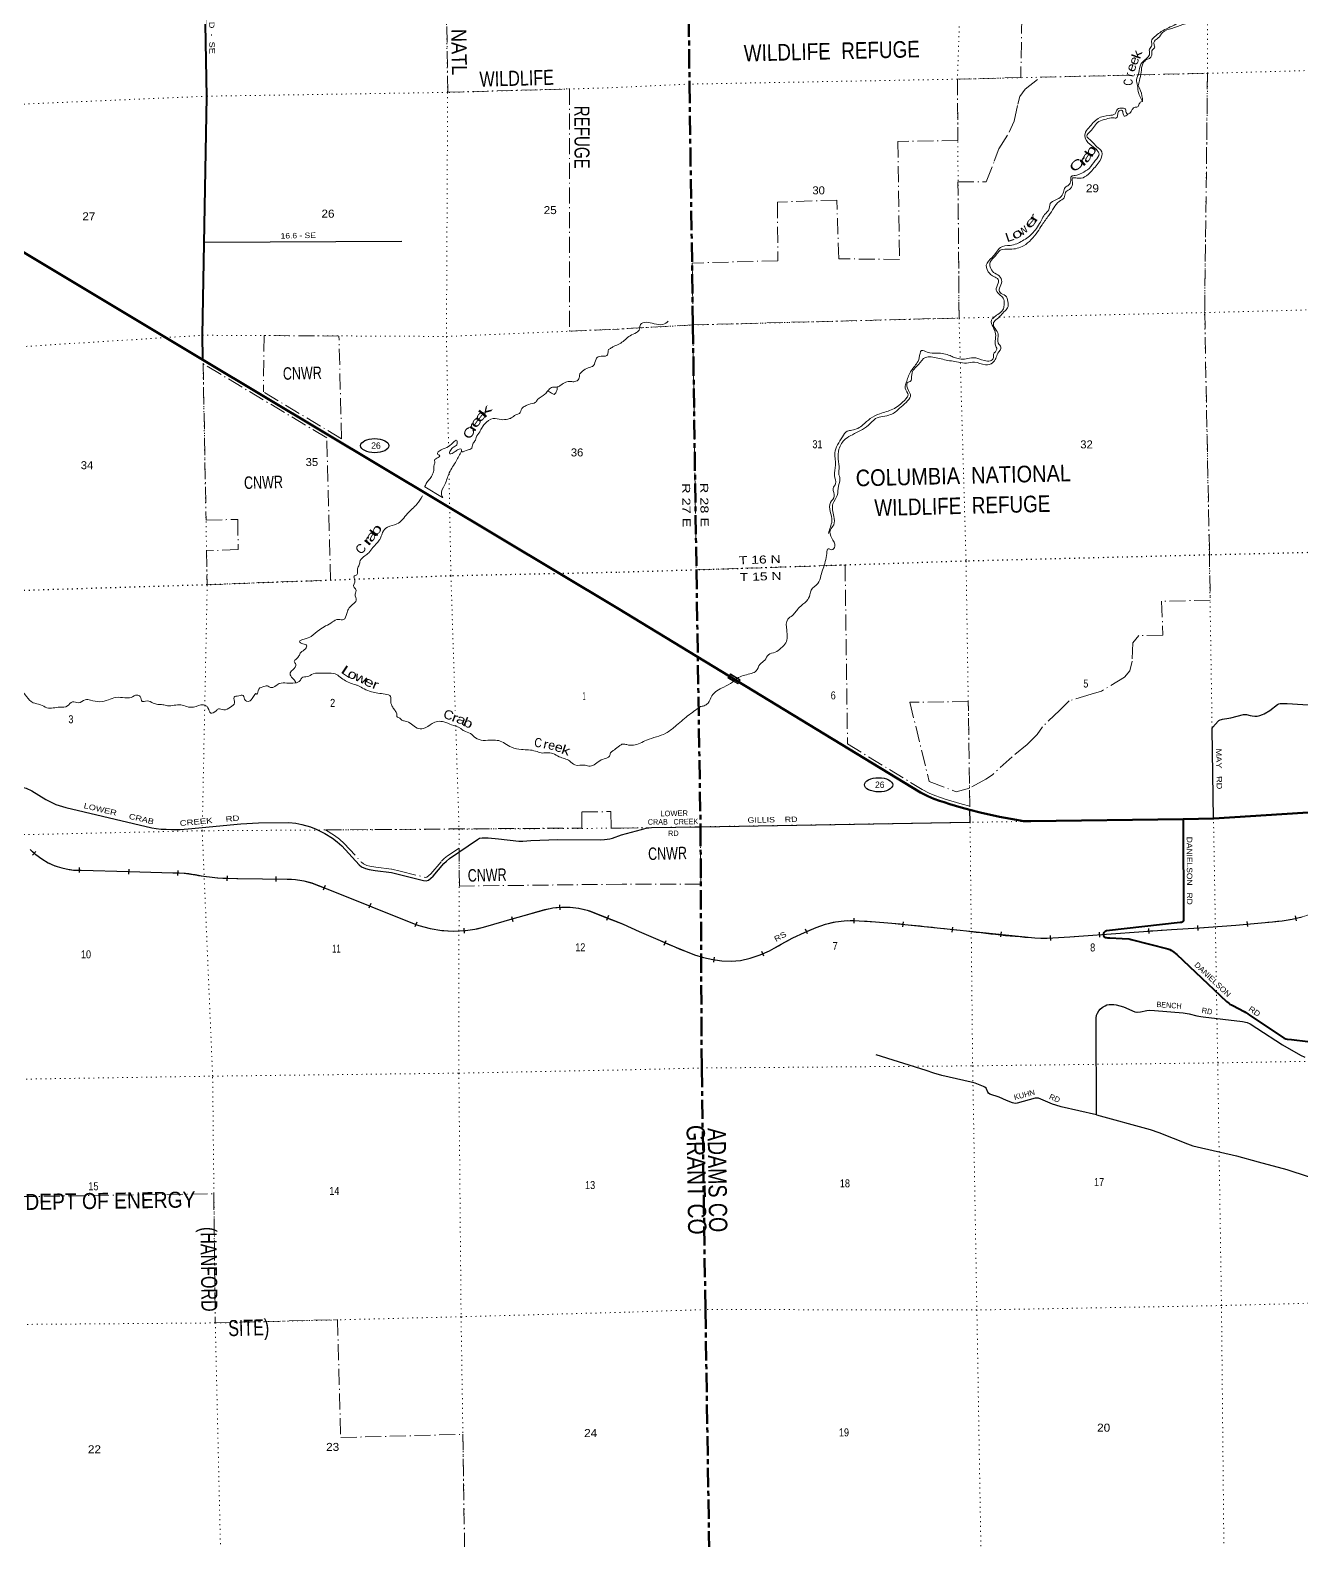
# Model space of a CAD drawing. Header units: feet. Extents: x 250644 to 505285, y -364975 to -177792.
# Drawn here: x 395594 to 423415, y -264814 to -231772 of the extents above; entities that cross this region are included whole.
import ezdxf
from ezdxf.enums import TextEntityAlignment as Align

# ---------------------------------------------------------------- set-up
doc = ezdxf.new("R2010")
doc.units = ezdxf.units.FT
doc.header["$LTSCALE"] = 70
for name, pattern in [('DOT_DASHED', [7.7, 5, -1.2, 0.3, -1.2]), ('DOTTED', [1.5, 0.3, -1.2]), ('LONG_DASH_SHORT_DASH', [9.9, 6, -1.2, 1.5, -1.2])]:
    doc.linetypes.add(name, pattern=pattern)
for name, color, linetype, lineweight in [('11', 7, 'LONG_DASH_SHORT_DASH', 60), ('17', 7, 'Continuous', 25), ('23', 7, 'Continuous', 70), ('26', 7, 'Continuous', 40), ('29', 7, 'Continuous', 25), ('34', 7, 'Continuous', 25), ('39', 7, 'Continuous', 13), ('44', 7, 'DOT_DASHED', 13), ('59', 7, 'Continuous', 13), ('6', 7, 'DOTTED', 25), ('7', 7, 'DOTTED', 13)]:
    doc.layers.add(name, color=color, linetype=linetype, lineweight=lineweight)
for name, color, linetype in [('12', 7, 'Continuous'), ('27', 7, 'Continuous'), ('30', 7, 'Continuous'), ('41', 7, 'Continuous')]:
    doc.layers.add(name, color=color, linetype=linetype)

msp = doc.modelspace()

# ---------------------------------------------------------------- linework, layer by layer
at = {"layer": '11'}
msp.add_lwpolyline([(409963.28, -228030.45), (410018.36, -232950.51), (410093.11, -238219.24), (410169.81, -243580.32), (410259.9, -249196.19), (410286.57, -254471.98), (410367.64, -259754.63), (410451.19, -265059.32), (410472.18, -266223.62)], dxfattribs=at)
at = {"layer": '17'}
for centre, major_axis in [((403131.75, -240859.27), (-309.24, 1)), ((414155.12, -248277.79), (309.24, -1))]:
    msp.add_ellipse(centre, major_axis=major_axis, ratio=0.500121, dxfattribs=at)
at = {"layer": '23'}
msp.add_line((408440.35, -244411.64), (399373.14, -238978.69), dxfattribs=at)
for points in [[(399373.14, -238978.69), (388059.32, -232199.68), (386867.13, -231593.15), (385589.26, -231101.76), (383263.13, -230398.7)], [(408440.35, -244411.64), (415074.5, -248443.73), (415231.07, -248524.63), (415361.03, -248582.99), (415484.85, -248629.07), (415588.21, -248660.81), (415715.11, -248699.72), (415962.12, -248772.24), (416153.07, -248822.49)], [(420822.05, -249026.81), (421490.81, -249017.15), (425384.11, -248763.71), (425711.58, -248739.13), (425969.46, -248724.79), (426851.84, -248674.56)], [(416153.07, -248822.49), (416378.4, -248881.79), (416802.41, -248977.11), (417170.01, -249047.11), (417250.1, -249060.16), (417327.87, -249069.38), (417400.52, -249073.47), (417486.49, -249075.01), (420822.05, -249026.81)]]:
    msp.add_lwpolyline(points, dxfattribs=at)
at = {"layer": '26'}
for points in [[(399373.14, -238978.69), (399372.73, -238956.9), (399362.99, -238444.37), (399458.42, -233226.83), (399365.53, -228028.4), (399408.44, -225600.61)], [(420822.05, -249026.81), (420824.91, -251238.53), (420823.21, -251246.91), (420819.86, -251257.62), (420816.52, -251264.97), (420807.83, -251273.67), (420794.46, -251282.37), (420783.09, -251287.05), (420755.71, -251292.24), (419143.85, -251473.54), (419130.8, -251477.34), (419116.09, -251484.03), (419102.05, -251493.4), (419092.26, -251504.77), (419079.99, -251529.52), (419074.64, -251544.91), (419073.35, -251561.42), (419079.32, -251581.03), (419086.68, -251593.07), (419096.71, -251601.77), (419104.46, -251606.95), (419123.45, -251614.48), (419135.48, -251617.15), (419164.9, -251621.17), (419213.35, -251624.69), (419486.94, -251638.89), (419631.86, -251649.83), (419660.63, -251653.62), (419684.03, -251658.97), (420482.36, -251862.51), (420506.01, -251870.03), (420528.07, -251879.4), (420567.57, -251900.85), (420588.24, -251913.51), (420683.96, -251988.73), (421768.64, -253015.85), (421816.73, -253053.35), (421843.51, -253072.27), (421874.52, -253088.87), (421903.11, -253103.34), (422152.64, -253236.04), (422188.74, -253258.79), (422234.87, -253290.23), (422269.28, -253314.39), (423031.45, -253818.2), (423062.53, -253832.08), (423095.96, -253838.77), (423190.86, -253848.91), (423549.54, -253895.43)]]:
    msp.add_lwpolyline(points, dxfattribs=at)
at = {"layer": '29'}
for p, q in [((399400.19, -236410.66), (403721.95, -236385.67)), ((396376.03, -248774.8), (398255.53, -249216.08)), ((416157.87, -249097.43), (416153.07, -248822.49))]:
    msp.add_line(p, q, dxfattribs=at)
for points in [[(421469.66, -247019.28), (421586.62, -246885.18), (421602.39, -246872.02), (421626.05, -246858.88), (421654.96, -246849.67), (421681.25, -246843.11), (421817.92, -246822.07), (421865.23, -246812.86), (422135.95, -246743.18), (422170.13, -246737.93), (422201.66, -246741.86), (422285.77, -246758.96), (422329.14, -246768.16), (422388.28, -246776.05), (422414.56, -246777.36), (422438.22, -246774.74), (422497.35, -246761.59), (422553.87, -246743.19), (422591.97, -246726.09), (422716.83, -246648.52), (422885.05, -246522.31), (422911.32, -246509.16), (422938.92, -246501.27), (422990.18, -246496.01), (423095.32, -246496.01), (423894.34, -246548.6)], [(421483.5, -249017.01), (421451.74, -247057.89), (421456.51, -247040.31), (421469.66, -247019.28)], [(391447.58, -248502.89), (392037.15, -248484), (392119.51, -248484.51), (392192.94, -248490.81), (392406.41, -248517.58), (393153.31, -248635.12), (393311.23, -248648.23), (393393.06, -248648.23), (393480.61, -248643.52), (393579.79, -248631.44), (393657.42, -248614.65), (393807.9, -248567.96), (394395.36, -248349.67), (394588.96, -248301.9), (394806.58, -248282.5), (395130.27, -248272.51), (395259.76, -248290.9), (395507.92, -248348.07), (395629.01, -248408.44), (395939.53, -248601.54), (396157.72, -248710.68), (396376.03, -248774.8)], [(399052.15, -249237.9), (400203.28, -249133.31), (400588.32, -249108.94), (401251.74, -249102.61)], [(401251.74, -249102.61), (401405.63, -249116.3), (401539.9, -249145.68), (401724.53, -249196.06), (401850.42, -249246.43), (402043.44, -249342.99), (402211.29, -249447.93), (402312, -249527.7), (402412.7, -249615.85), (402790.36, -250027.25), (402844.91, -250069.23), (402933.03, -250111.21), (403008.56, -250132.2), (403142.83, -250153.19), (403495.31, -250195.16), (403671.55, -250237.14), (404200.27, -250371.48), (404259.01, -250379.88), (404309.37, -250363.08), (404410.07, -250279.12), (404645.06, -250002.06), (404703.8, -249947.49), (404770.94, -249892.91), (405383.58, -249473.12), (405425.54, -249447.93), (405484.29, -249439.54), (405610.17, -249439.54), (405836.77, -249456.33), (406285.75, -249506.71), (406373.87, -249506.71), (406550.11, -249498.31), (407137.58, -249473.12), (408066.03, -249480.01)], [(408529.11, -249374.18), (408966.93, -249252.12), (409071.36, -249225.69), (409101.44, -249220.34), (409125.51, -249217.66), (409186.34, -249214.32), (410259.9, -249196.19), (416157.87, -249097.43)], [(398255.53, -249216.08), (398346.63, -249231.74), (398455.73, -249244.33), (398566.92, -249250.63), (398684.42, -249254.83), (398812.4, -249254.83), (398873.24, -249252.73), (399052.15, -249237.9)], [(408066.03, -249480.01), (408159.34, -249477.32), (408218.09, -249468.93), (408276.83, -249458.43), (408333.48, -249441.64), (408529.11, -249374.18)], [(418923.86, -255497.56), (418918.81, -253382.7), (418924.07, -253316.97), (418942.47, -253272.27), (418971.38, -253219.68), (419002.92, -253188.12), (419044.98, -253151.31), (419068.63, -253132.9), (419115.94, -253109.24), (419152.74, -253093.46), (419197.42, -253085.57), (419255.25, -253082.94), (419299.93, -253082.94), (419355.13, -253088.2), (419512.83, -253135.53), (419765.15, -253240.71), (419804.58, -253248.6), (419815.1, -253248.6), (419886.06, -253245.97), (420025.37, -253214.42), (420085.82, -253209.16), (420190.95, -253214.42), (420816.51, -253261.75), (420953.19, -253288.04), (421116.15, -253330.11), (421208.14, -253345.89), (421260.7, -253353.78), (422120.19, -253456.33), (422217.45, -253477.37), (422288.41, -253508.92), (422430.34, -253598.32), (422992.82, -253966.45), (423387.08, -254192.59), (423481.7, -254237.29)], [(418923.86, -255497.56), (418152.62, -255318.02), (418036.97, -255286.47), (417958.12, -255260.17), (417653.22, -255133.95), (417621.69, -255128.69), (417584.88, -255133.95), (417190.62, -255239.13), (417148.57, -255247.02), (417111.78, -255244.39), (417085.49, -255233.87), (416954.07, -255181.28), (416791.11, -255112.91), (416586.09, -255044.55), (416557.18, -255026.14), (416544.04, -255002.47), (416507.24, -254913.07), (416480.96, -254892.03), (416449.41, -254876.26), (416268.06, -254805.27), (416181.32, -254781.59), (415539.98, -254634.34), (415366.51, -254587.01), (415193.04, -254529.16), (414099.45, -254182.63)], [(418923.86, -255497.56), (420097.64, -255820.26), (420286.89, -255883.37), (420912.45, -256130.54), (421030.72, -256172.61), (421127.98, -256198.91), (421984.84, -256393.49), (422463.21, -256524.97), (423088.77, -256693.26), (423556.62, -256845.77), (423630.22, -256861.54), (423714.33, -256866.8), (424155.9, -256908.88), (424208.47, -256919.39), (424250.52, -256935.17), (424324.11, -256977.24)]]:
    msp.add_lwpolyline(points, dxfattribs=at)
at = {"layer": '34'}
for p, q in [((395716.85, -249733.37), (395642.86, -249815.59)), ((396663.53, -250086.7), (396662.05, -250197.3)), ((397749.7, -250121.1), (397746.38, -250231.66)), ((398821.41, -250150.49), (398818.29, -250261.05)), ((399899.72, -250268.31), (399895.99, -250378.86)), ((400970.67, -250283.56), (400969.2, -250394.16)), ((402048.39, -250479.14), (402006.56, -250581.54)), ((403044.55, -250874.58), (403003.55, -250977.32)), ((407173.71, -250900.76), (407184.15, -251010.88)), ((404052.03, -251279.45), (404011.04, -251382.18)), ((405083.74, -251410.16), (405089.31, -251520.63)), ((406125.05, -251159.73), (406155.7, -251266.01)), ((408246.59, -251139.85), (408205.82, -251242.67)), ((412597.47, -251539.94), (412554.45, -251438.04)), ((413622.91, -251307.23), (413624.51, -251196.63)), ((414687.04, -251384.25), (414698.56, -251274.24)), ((415766.65, -251499.95), (415778.17, -251389.94)), ((420077.14, -251532.67), (420070.17, -251422.28)), ((421147.04, -251463.06), (421140.18, -251352.66)), ((422231.03, -251379.4), (422221.25, -251269.22)), ((423301.8, -251250.27), (423277.53, -251142.36)), ((409467.66, -251785.56), (409511.05, -251683.82)), ((416833.86, -251606.49), (416844.77, -251496.42)), ((417923.6, -251684.61), (417918.55, -251574.11)), ((418994.75, -251609.19), (418986.4, -251498.9)), ((410552.43, -252156.35), (410568.28, -252046.88)), ((411643.56, -252026.45), (411599.37, -251925.05))]:
    msp.add_line(p, q, dxfattribs=at)
at = {"layer": '34', "lineweight": 13}
for p, q in [((400134.57, -250328.55), (401214.82, -250342.92)), ((405564.8, -251377.01), (406842.99, -251008.33)), ((407841.57, -251036.8), (408558.46, -251321.07))]:
    msp.add_line(p, q, dxfattribs=at)
at = {"layer": '34'}
for points in [[(395593.21, -249695.57), (395681.14, -249774.69), (395713.89, -249804.17), (395845.3, -249899.58), (395985.97, -249980.74), (396134.35, -250046.76), (396288.82, -250096.89), (396447.66, -250130.62), (396538.5, -250142.24), (396712.56, -250144.57), (397749.17, -250175.71), (398712.23, -250204.64), (398961.48, -250211.68), (399208.6, -250244.72), (399272.78, -250257.66), (399690.83, -250315.9), (399898.98, -250322.92), (400112.67, -250330.12), (400134.57, -250329.65), (401214.79, -250344.02), (401399.33, -250352.32), (401581.96, -250379.86), (401760.71, -250426.34), (401933.66, -250491.27), (401933.8, -250491.32), (402028.76, -250530.11), (402104.63, -250561.09), (404032.81, -251330.57), (404096.3, -251355.91), (404346.61, -251423.51), (404602.61, -251464.58), (404861.51, -251478.65), (405120.45, -251465.6), (405376.6, -251425.54), (405565.09, -251378.07), (406141.23, -251211.89), (406843.25, -251009.4), (407028.54, -250971.99), (407216.71, -250954.15), (407405.71, -250956.08), (407593.48, -250977.76), (407777.97, -251018.95), (407841.21, -251037.84), (408227.49, -251191.01), (408563.89, -251327.68)], [(408564.04, -251327.75), (408913.88, -251482.72), (409274.94, -251642.66), (409700.1, -251823.97), (410130.33, -251995.8), (410326.4, -252055.51), (410528.18, -252097.67), (410729.37, -252126.79), (410930.67, -252135.18), (411137.4, -252117.94), (411343.04, -252072.11), (411562.02, -251999.58), (411771.45, -251908.31), (412025.84, -251766.9), (412279.94, -251626.23), (412531.18, -251508.65), (412787.72, -251400.36), (412997.01, -251324.5), (413213.29, -251272.64), (413470.42, -251247.81), (413727.51, -251251.53), (414088.03, -251274.05), (414448.1, -251304.32), (415156.09, -251378.49), (415863.95, -251452.62), (416717.51, -251540.09), (417571.66, -251624.76), (417708.21, -251632.45), (417844.96, -251630.93), (418090.88, -251619.69), (418336.69, -251604.28), (419145.29, -251543.03), (419953.84, -251483.13), (420563.91, -251444.59), (421174.04, -251406.67), (421973.75, -251344.8), (422772.83, -251273.87), (422988.66, -251249.65), (423203.57, -251216.4), (423420.34, -251167.65)]]:
    msp.add_lwpolyline(points, dxfattribs=at)
at = {"layer": '34', "lineweight": 13}
for points in [[(396538.58, -250141.14), (396712.58, -250143.47), (398712.26, -250203.54)], [(401934.21, -250490.3), (402105.04, -250560.07), (404096.65, -251354.86)]]:
    msp.add_lwpolyline(points, dxfattribs=at)
for centre, radius, start, end in [((396689.95, -248598.13), 1550.41, 225.01613, 264.39721), ((398769.78, -252585.6), 2382.76, 77.80886, 91.38337), ((400037.42, -246298.1), 4031.62, 259.06961, 271.38077), ((401227.91, -252108.46), 1765.59, 66.41951, 90.42475), ((407292.79, -252758.31), 1806.87, 72.319, 104.41482), ((404866.4, -249001.65), 2475.9, 251.88684, 286.38445)]:
    msp.add_arc(centre, radius, start, end, dxfattribs=at)
msp.add_spline([(408552.36, -251323.78), (409274.5, -251643.67), (410129.97, -251996.84), (410527.99, -252098.75), (410930.69, -252136.28), (411343.33, -252073.17), (411771.94, -251909.3), (412280.44, -251627.21), (412788.12, -251401.38), (413213.47, -251273.73), (413727.47, -251252.63), (414448, -251305.42), (415863.84, -251453.71), (417571.57, -251625.86), (417844.99, -251632.03), (418336.77, -251605.38), (419953.92, -251484.23), (421174.12, -251407.77), (422772.94, -251274.96), (423203.78, -251217.48), (423631.31, -251097.82), (423951.99, -250962.37), (424459.59, -250732.53), (425489.88, -250226.31), (425859.6, -250033.57), (426180.79, -249922.22), (426499.2, -249869.18), (427021.27, -249849.91), (427642.45, -249860.65), (427991.32, -249823.02), (429274.15, -249666.88), (430382.35, -249520.52), (431281.76, -249479.07), (432606.11, -249386.31), (433737.88, -249309.74), (434583.52, -249291.55), (435173.32, -249339.12), (436246.68, -249446.58), (436739.13, -249452.06), (437430.53, -249457.27), (438247.76, -249407.04), (438976.4, -249288.26), (439369.37, -249198.14), (439951.68, -249059.9)], degree=3, dxfattribs=at)
at = {"layer": '39'}
msp.add_lwpolyline([(404228.01, -241756.58), (404613, -241990.95), (404619.07, -241992.8)], dxfattribs=at)
for points in [[(419996.78, -232424.53), (420129.5, -232333.3), (420133.87, -232254.88), (420148.76, -232198.32), (420194.07, -232155.16), (420182.46, -232081.1), (420190.98, -232008.61), (420275.96, -231940.5), (420365.91, -231822.07), (420571.02, -231733.3), (420810.41, -231649.82), (421061.69, -231574.11)], [(421056.04, -231576.25), (420819.78, -231617.48), (420771.09, -231607.31), (420619.47, -231658.38), (420305.69, -231825.38), (420193.1, -231918.18), (420128.67, -232007.94), (420136.56, -232096.15), (420082.18, -232185.69), (420084.16, -232280.05), (420033.97, -232377.54), (420002.34, -232402.32)], [(420002.34, -232402.32), (419894.23, -232517.12), (419845.93, -232704.95), (419800.94, -232858.57), (419821.55, -232978.63)], [(419835.74, -232984.35), (419863.55, -232873.29), (419899.87, -232689.73), (419934.27, -232510.23), (419996.78, -232424.53)], [(419821.55, -232978.63), (419847.37, -233154.83), (419898.11, -233274.25), (419929.42, -233329.81)], [(419835.74, -232984.35), (419918.81, -233207.52), (419929.42, -233329.81)], [(419605.75, -233609.93), (419530.23, -233649.72), (419502.64, -233580.01), (419483.46, -233528.21), (419419.31, -233535.61), (419386.64, -233606.61), (419364.27, -233689.44), (419285.85, -233687.11), (419131.69, -233714.53), (418974.11, -233770.14), (418785.8, -233989.1), (418709.32, -234079.12), (418820.45, -234203.27), (418931.41, -234319.38), (419040.24, -234429.52), (419002.03, -234619.14), (418817.87, -234844.04), (418664.02, -234981.92), (418503.8, -235007.46), (418401.23, -235003.64), (418396.15, -235144.35), (418330.1, -235252.22), (418245.12, -235320.33), (418213.39, -235435.5), (418104.56, -235516.17), (417988.97, -235657.24), (417879.91, -235822.28), (417733.48, -236026.28), (417632.25, -236181.1), (417329.17, -236484.88), (417031.36, -236561.59), (416814.81, -236584.32), (416710.89, -236707.07), (416597.26, -236846.09), (416597.41, -236948.52), (416670.29, -237069.48), (416794.51, -237147.14), (416849.35, -237270.49), (416800.13, -237414.16), (416812.11, -237506.29), (416932.23, -237580.03), (416983.14, -237707.48), (416977.98, -237844.17), (416899.45, -237932.22), (416803.19, -238036.73), (416698.63, -238129.36), (416671.31, -238168.11), (416706.2, -238297.91), (416771.09, -238421.05), (416773.13, -238613.82), (416831.24, -238700.94), (416765.82, -238838.93), (416719.93, -238950.38), (416649.65, -239048.3), (416493.74, -239087.81), (416251.43, -239032.77), (416079.03, -239052.55), (415901.76, -239032.26), (415595.18, -238978.6), (415304.54, -238918.57), (415182.18, -238929.24), (415028.68, -239083.18), (414880.63, -239305.29), (414847.64, -239456.64), (414799.64, -239467.71), (414786.32, -239598.55), (414854.49, -239781.87), (414756.76, -239912.52), (414616.81, -240042.06), (414416.77, -240180.94), (414091.05, -240268.28), (413931.31, -240412.32), (413762.94, -240528.41), (413585.99, -240618.59), (413431.22, -240712.3), (413289.24, -240936.29), (413271.66, -241151.58), (413290.33, -241370.11), (413284.32, -241466.64), (413309, -241588.63), (413278.19, -241747.97), (413250.28, -241949.42), (413157.62, -242130.17), (413173.5, -242407), (413173.29, -242587.77), (413101.33, -242701.8), (413131.25, -242881.92), (413197.24, -243057.25), (413130.55, -243135.01), (413055.72, -243112.52), (413019.71, -243215.73)], [(419609.25, -233608.4), (419568.84, -233574.57), (419557.23, -233500.51), (419496.42, -233475.71), (419380.39, -233500.3), (419330.19, -233597.78), (419200.35, -233634.72), (418956.6, -233702.23), (418755.86, -233903.38), (418672.28, -234037.74), (418678.37, -234136.03), (418820.47, -234299.68), (418943.32, -234407.5), (418978.94, -234477.03), (418897.54, -234619.38), (418760.57, -234795.06), (418601.95, -234896.89), (418456.37, -234950.23), (418374.4, -234970.07), (418358.14, -235056.79), (418312.13, -235162.22), (418236.82, -235212.05), (418198.8, -235315.3), (418124.92, -235433.38), (418021.57, -235487.83), (417910.65, -235564.53), (417877.37, -235701.82), (417789.05, -235802.14), (417719.4, -235930.17), (417633.98, -236072.61), (417536.17, -236199.24), (417304.84, -236378.96), (417037.66, -236479.1), (416819.52, -236521.96), (416727.44, -236634.41), (416637.24, -236740.79), (416512.28, -236914.2), (416588.4, -237093.33), (416674.11, -237155.76), (416772.05, -237225.96), (416773.66, -237302.25), (416726.69, -237457.91), (416825.56, -237572.28), (416895.71, -237659.15), (416902.35, -237783.53), (416874.46, -237890.58), (416762.04, -237991.42), (416667.06, -238061.75), (416624.01, -238116.91), (416661.25, -238262.73), (416716.6, -238410.17), (416705.83, -238567.06), (416711.8, -238659.33), (416741.78, -238747.05), (416671.87, -238863.04), (416663.73, -238953.6), (416602.44, -239001.12), (416471.75, -238997.9), (416223.25, -238934.96), (416069.05, -238960.37), (415922.33, -238959.51), (415809.17, -238929.81), (415721.91, -238889.51), (415437.43, -238835.37), (415217.89, -238811.97), (415096.61, -238778.43), (415043.75, -238940.25), (414905.87, -239168.17), (414789.96, -239389.59), (414752.28, -239508.9), (414736.15, -239601.64), (414803.6, -239750.83), (414758.92, -239824.09), (414599.47, -239982.18), (414466.5, -240061.36), (414185.23, -240159.81), (413974.42, -240264.77), (413814.6, -240404.78), (413569.9, -240522.53), (413471.81, -240540.7), (413363.92, -240665.54), (413200.45, -241014.52), (413216.2, -241285.33), (413190.89, -241514.85), (413214.74, -241693.09), (413162.66, -241796.65), (413186.3, -241964.86), (413102.76, -242101.22), (413135.44, -242508.25), (413100.02, -242639.56), (413060.76, -242778.99)], [(419929.42, -233329.81), (419881.6, -233348.92), (419842.99, -233424.06), (419823.45, -233450.59), (419753.32, -233460.14), (419692.53, -233531.74), (419639.61, -233595.14), (419605.75, -233609.93)], [(408338.44, -238693.89), (408513.94, -238616.75), (408717.53, -238455.71), (408858.75, -238386.39), (408925.35, -238304.62), (408945.38, -238205.77), (409069.02, -238160.93), (409248.55, -238193.22), (409437.7, -238205.22), (409554.86, -238138.43)], [(408338.44, -238693.89), (408307.28, -238721.68), (408247.96, -238757.45), (408237.4, -238814.02), (408213.16, -238885.03), (408039.05, -238909.8), (407974.29, -238967.82), (407921.74, -239107.95), (407804.47, -239155.31), (407677.86, -239229.07), (407621.23, -239290.89), (407595.94, -239398.12), (407507.14, -239458.8), (407424.68, -239454.98), (407310.58, -239470.09), (407205.83, -239535.22), (407144.45, -239569.03), (407100.45, -239576.23), (406996.28, -239587.06), (406923.76, -239655.35), (406853.56, -239735.63), (406695.94, -239852.43), (406649.25, -239909.97), (406503.82, -239956.08), (406422.42, -239992.44), (406349.53, -240046.66), (406298.08, -240152.58), (406216.63, -240186.92), (406117.96, -240253.9), (406046.22, -240275.92), (405895.94, -240290), (405726.53, -240264.37), (405534.94, -240388.11), (405479.34, -240463.75), (405428.57, -240553.62), (405353.82, -240680.45), (405333.23, -240737.29), (405288.75, -240802.81), (405267.78, -240845.59), (405253.42, -240910.31), (405134.25, -240961.75), (405030.29, -240980.62), (405030.12, -240979.03)], [(406912.39, -239669.32), (406999.46, -239707.6), (407054.51, -239738.3), (407103.31, -239684.72), (407123.91, -239627.88), (407119.7, -239574.34)], [(405030.29, -240980.62), (405025.01, -240932.51), (404980.85, -240933.69), (404907.63, -240975.86), (404822.64, -241028.39), (404772.67, -241037.77), (404788.88, -240966.97), (404853.27, -240894.88), (404926.11, -240838.65), (404938.79, -240786.04), (404925.63, -240744.18), (404850.46, -240788.41), (404710.7, -240896.69), (404538.18, -240981.72), (404505.53, -241038.89), (404552.87, -241081.85), (404521.7, -241118.87), (404441.05, -241183.35), (404448.6, -241241.45), (404433.5, -241278.04), (404426.8, -241404.88), (404385.23, -241504.5), (404325.55, -241602.6), (404259.42, -241684.78), (404240.62, -241733.54), (404226.32, -241752.64), (404228.01, -241756.58)], [(405030.29, -240980.62), (404915.41, -241194.78), (404763.51, -241452.16), (404663.9, -241712.16), (404590.97, -241917.16), (404619.07, -241992.8)], [(404176.72, -241956.46), (404052.48, -242140.65), (403846.96, -242345.18), (403613.91, -242572.56), (403410.86, -242642.33), (403303.47, -242759.8), (403266.03, -242863.33), (403229.53, -242926.63), (403089.19, -243089.2), (402999.76, -243202.17), (402917.2, -243270.72), (402815.47, -243373.97), (402791.86, -243469.09), (402756, -243556.49), (402737.2, -243681.64), (402681.74, -243711.27), (402698.23, -243803.31), (402671.88, -243946.75), (402719.69, -244007.8), (402702.27, -244108.78), (402727.79, -244238.77), (402647.93, -244333.39), (402558.18, -244434.3), (402520.63, -244533.82), (402451.76, -244664.33), (402337.13, -244659.35), (402208.03, -244715.08), (402057.7, -244803.54), (401921.36, -244889.61), (401742.29, -245031.11), (401589.21, -245091.5), (401486.1, -245142.51), (401561.86, -245196.77), (401640.94, -245224.81), (401614.79, -245299.9), (401514.59, -245385.01), (401472.28, -245456.5), (401419.73, -245520.23), (401371.13, -245581.84), (401404.68, -245635.23), (401333.85, -245767.8), (401279.66, -245845.64), (401334.5, -245944.7), (401384.16, -245999.66), (401406.54, -246046.91)], [(413019.71, -243215.73), (412989.33, -243395.14), (412893.31, -243702.5), (412826.65, -243876.66), (412680.88, -244016.38), (412654.96, -244121.38), (412579.45, -244257.57), (412419.58, -244395.58), (412268.64, -244575.58), (412171.82, -244653.98), (412144.8, -244897.6), (412128.41, -245169.1), (412020.42, -245289.92), (411891.68, -245379.06), (411746.11, -245432.4), (411666.2, -245550.61), (411559.64, -245643.29), (411476.22, -245785.68), (411374.88, -245840.08), (411091.43, -245930.54), (410956.87, -246029.84), (410768.29, -246140.35), (410505.07, -246332.8), (410423.96, -246489.2), (410336.81, -246549.32), (410257.01, -246563.99)], [(395405.02, -245546.68), (395434.55, -245555.76), (395386.33, -245631.43), (395254.76, -245821.92), (395156.78, -245991.41), (395198.78, -246060.65), (395298.78, -246120.29), (395513.69, -246347.75), (395659.87, -246482.55), (395815.65, -246524.62), (395960.08, -246593.13), (396240.9, -246577.58), (396408.99, -246552.97), (396521.07, -246461.52), (396648.17, -246482.24), (396797.13, -246417.94), (396915.83, -246424.82), (397117.68, -246461.63), (397305.31, -246416.41), (397466.69, -246365.85), (397667.79, -246374.54), (397802.13, -246364.91), (397933.34, -246313.15), (397998.47, -246345.58), (398041.48, -246453), (398149.72, -246444.07), (398283.53, -246490.75), (398384.69, -246518.2), (398493.35, -246525.34), (398600.43, -246548.61), (398887.16, -246528.87), (399022.77, -246567.46), (399169.67, -246577.6), (399383.24, -246525.65), (399483.46, -246593.33), (399542.73, -246708.35), (399661.9, -246656.91), (399711.03, -246615.39), (399828.09, -246636.38), (399979.16, -246576.05), (400063.2, -246487.35), (400053.9, -246362.95), (400157.48, -246330.03), (400249.72, -246323.54), (400302.76, -246430.68), (400359.6, -246453.28), (400452.36, -246390.49), (400548.12, -246289.42), (400550.23, -246293.38), (400578.44, -246220.25), (400682.66, -246135.04), (400784.55, -246114.21), (400853.81, -246150.56), (401044.4, -246065.04), (401206.73, -246050.65), (401389.5, -246049.78), (401496.68, -246000.67), (401537.24, -245939.27), (401657, -245909.93), (401782.03, -245852.3), (402014.67, -245838.04), (402233.68, -245840.22), (402460.42, -245982.92), (402714.77, -246091.42), (402777.22, -246113.16), (402897.45, -246178.3), (403059.79, -246240.29), (403360.58, -246296.58), (403478.33, -246343.69), (403483.3, -246456.14), (403524.78, -246581.68), (403576.92, -246654.67), (403612.95, -246726.08), (403618.51, -246784.23), (403679.68, -246818.78), (403723, -246861.85), (403799.91, -246883.92), (403934.2, -246948.68), (404059.03, -247035.81), (404199.92, -247046.11), (404387.86, -246936.54), (404511.2, -246891.02), (404644.06, -246901.54), (404814.48, -246965.33), (405013.42, -247044.44), (405087.17, -247098.76), (405225.26, -247155.38), (405336.25, -247250.92), (405504.4, -247304.72), (405701.12, -247299.46), (405844.01, -247309.7)], [(410256.76, -246565.11), (409977.77, -246771.96), (409703.3, -247002.82), (409501.42, -247149.76), (409080.55, -247299.41), (408793.51, -247410.03), (408644.57, -247399.18), (408557.9, -247386.98), (408494.11, -247419.86)], [(405844.01, -247309.7), (405980.25, -247372.4), (406123.04, -247455.03), (406343.33, -247505.42), (406651.61, -247541.4), (406775.18, -247580.32), (406885.58, -247577.36), (407030.64, -247593.58), (407165.03, -247662.36), (407396.52, -247756.69), (407509.3, -247844.14), (407734.34, -247846.16), (407843.42, -247869.37), (408084.93, -247734.24), (408218.31, -247688.45), (408267.49, -247648.94), (408291.73, -247577.93), (408317.13, -247551.11), (408376.3, -247509.32), (408433.34, -247463.57), (408494.11, -247419.86)]]:
    msp.add_spline(points, degree=3, dxfattribs=at)
at = {"layer": '44'}
for p, q in [((402081.03, -240688.65), (399377.35, -239068.64)), ((402405.34, -240708.12), (400696.4, -239684.14))]:
    msp.add_line(p, q, dxfattribs=at)
for points in [[(421274.7, -225207.42), (418340.51, -227534.58), (416060.18, -227605.8), (416016.55, -228949.76), (419989.61, -228843.91), (419989.32, -231419.44), (417290.94, -231490.77), (417265.8, -232807.05), (415879.96, -232842.49), (415892.55, -234185.47), (414577.88, -234204.07), (414611.66, -236786.59), (413282.41, -236770.87), (413243.6, -235487.09), (411944.01, -235530.87), (411950.63, -236813.33), (410078.07, -236864.22), (410095.28, -238217.93), (408331.33, -238315.51)], [(404652.68, -226839.26), (404729.4, -233126.84), (407391.58, -233055.37), (407394.74, -238351.52), (408331.33, -238315.51)], [(410095.28, -238217.93), (415917.86, -238064.6), (415892.6, -235089.47), (416512.27, -235086.65), (416685.77, -234638.05), (416789.38, -234365.29), (417015.25, -233999.73), (417121.74, -233760.98), (417204.7, -233388.46), (417246.62, -233219.22), (417359.22, -233062.5), (417694.15, -232801.26), (421352.34, -232711.67), (421290.34, -237947.43), (421392.49, -243159.07), (421412.04, -244240), (420348.8, -244261.83), (420378.08, -245002.42)], [(410095.28, -238217.93), (410166.48, -243574.9), (413422.81, -243472.66), (413475.56, -247384.17)], [(402405.34, -240708.12), (402349.8, -238462.9), (400710.88, -238450.29), (400696.4, -239684.14)], [(399377.35, -239068.64), (399441.76, -242486.28), (400134.81, -242473.29), (400143.55, -243131.61), (399454.36, -243158.94), (399464.87, -243898.87), (402167, -243800.08), (402081.03, -240688.65)], [(420378.08, -245002.42), (419847.64, -245013.74), (419721.08, -245174.76), (419703.13, -245573.96), (419650.12, -245781.51), (419535.11, -245922.24), (419030.31, -246229.62), (418808.77, -246292.47), (418328.06, -246441.01), (418120.09, -246641.85), (417743.42, -247006.61), (417627.06, -247173.43), (417409.5, -247392.51), (417074.73, -247666.19), (416646.48, -248058.11), (416500.14, -248153.42), (416146.31, -248348.27)], [(416151.54, -248744.53), (416141.76, -248245.51), (416118.8, -246458.14), (414838.91, -246473.4), (415263, -248201.87), (415849.81, -248429.84), (416146.31, -248348.27)], [(413475.56, -247384.17), (415111.23, -248378.29), (415263.67, -248457.05), (415389.5, -248513.56), (415508.96, -248558.02), (415610.21, -248589.11), (415736.67, -248627.88), (415982.23, -248699.98), (416151.54, -248744.53)], [(402057.19, -249263.14), (407659.52, -249223.42), (407665.83, -248868.17), (408298.28, -248863.97), (408304.59, -249223.42), (408526.46, -249226.14)], [(402057.19, -249263.14), (402254.59, -249386.55), (402360.01, -249470.05), (402465.18, -249562.11), (402841.23, -249971.76), (402884.35, -250004.94), (402959.4, -250040.7), (403024.45, -250058.77), (403153.06, -250078.88), (403508.48, -250121.2), (403689.48, -250164.31), (404214.85, -250297.8), (404252.09, -250303.13), (404272.21, -250296.41), (404357.06, -250225.67), (404590.75, -249950.15), (404654.57, -249890.86), (404726.01, -249832.78), (404975.78, -249661.64)], [(408526.46, -249226.14), (410259.47, -249197.74), (410264.06, -250452.12), (408548.36, -250451.06)], [(408548.36, -250451.06), (404986.81, -250493.08), (404975.78, -249661.64)], [(377192.45, -255105.44), (383582.87, -255002.16), (388923.2, -254889.41), (394246.36, -254734.89), (394272.12, -257302.13), (399610.93, -257223.29), (399643.42, -260048.7), (402316.46, -259976.48), (402387.06, -262555.37), (405058.92, -262484.9), (405102.43, -265216.74), (407803.84, -265131.31), (407830.11, -267779.36), (408857.83, -267755.68)]]:
    msp.add_lwpolyline(points, dxfattribs=at)
at = {"layer": '59'}
msp.add_line((410992.8, -245961.99), (410992.99, -245961.66), dxfattribs=at)
for points in [[(410912.67, -245852.62), (411126.98, -245981.35), (411072.91, -246071.36), (410858.6, -245942.63)], [(410869.57, -245939.89), (410915.4, -245863.59), (411116, -245984.08), (411070.17, -246060.38)]]:
    msp.add_lwpolyline(points, close=True, dxfattribs=at)
at = {"layer": '6'}
for points in [[(439834.99, -242783.69), (437349.34, -242832.93), (432023.31, -242989.69), (426692.8, -243124.44), (421392.24, -243250.52), (416069.76, -243385.11), (412968.56, -243487.72)], [(412866.39, -243491.1), (410169.81, -243580.32), (408426.41, -243631.82)], [(408426.41, -243631.82), (404798.91, -243708.89), (399466.77, -243903.86), (394145.88, -244068.37), (388909.3, -244230.62), (388779.09, -244244.15), (388161.51, -244261.83)]]:
    msp.add_lwpolyline(points, dxfattribs=at)
at = {"layer": '7'}
msp.add_line((419827.11, -232750.33), (419768.25, -232751.7), dxfattribs=at)
for points in [[(399363.88, -248969.17), (399466.77, -243903.86), (399362.99, -238444.37), (399460.11, -233214.72), (399365.53, -228028.4), (399408.44, -225600.61)], [(404657.19, -225508.15), (404648.07, -227856.88), (404726.91, -233132.08), (404726.91, -233132.08), (404700.95, -238470.39), (404745.87, -240872.52)], [(416040.84, -226735.03), (416063, -227600.35), (415879.96, -232842.49), (415915.62, -238067.87), (415941.42, -238957.73)], [(421543.33, -252477.25), (421483.5, -249017.01), (421392.24, -243250.52), (421288.65, -237948.27), (421353.3, -232714.7), (421348.54, -231196.68)], [(439631.07, -232195.59), (437186.32, -232225.47), (431902.13, -232365.25), (426625.31, -232569.15), (421353.3, -232714.7), (419890.93, -232748.84)], [(419509.64, -232757.74), (415879.96, -232842.49), (410018.36, -232950.51), (408236.86, -233032.58)], [(408236.86, -233032.58), (404726.91, -233132.08), (399460.11, -233214.72), (394120.84, -233444.05), (388897.04, -233634.11), (383313.92, -233680.99), (378050.44, -233661.01)], [(416793.56, -238048.33), (421288.65, -237948.27), (426605.02, -237809.8), (431923.57, -237679.32), (437271.4, -237508.03), (439733.46, -237512.07)], [(408331.33, -238315.51), (410093.11, -238219.24), (415915.62, -238067.87), (416679.56, -238050.87)], [(378121.57, -239024.88), (383457.69, -239056.98), (388914.45, -238941.11), (394247.12, -238766.23), (399362.99, -238444.37), (404700.95, -238470.39), (408331.33, -238315.51)], [(415943.85, -239041.86), (416069.76, -243385.11), (416157.87, -249097.43), (416213.76, -254424.81), (416306.1, -259765.47), (416394.74, -265025.86), (416452.64, -269749.19)], [(404757.17, -241477.23), (404798.91, -243708.89), (404893.66, -246653.97)], [(404903.84, -246970.27), (404977.08, -249246.81), (404973.21, -254584.53), (404973.21, -254584.53), (405021.31, -259912.83), (405102.25, -265182.87)], [(439946.08, -248551.77), (437428.13, -248579.6), (432203.71, -248599.6), (426851.84, -248674.56), (421483.5, -249017.01), (416157.87, -249097.43), (410259.9, -249196.19), (408526.46, -249226.14)], [(408526.46, -249226.14), (404977.08, -249246.81), (399357.51, -249282.6), (394023.31, -249399.22), (388744.2, -249548.53), (383447.08, -249700.34), (378373.19, -249785.87), (377105.11, -249814.24)], [(399764.33, -265308.83), (399643.42, -260048.7), (399585.43, -254650.31), (399357.51, -249282.6), (399359.91, -249164.54)], [(421795.09, -270977.27), (421775.94, -270162.36), (421710.87, -264971.76), (421657.5, -259668.42), (421575.88, -254359.67), (421548.32, -252765.89)], [(408621, -254512.58), (410286.57, -254471.98), (416213.76, -254424.81), (421575.88, -254359.67), (426957.54, -254268), (432313.92, -254120.64), (437600.01, -254071.19), (440046.95, -253788.75)], [(377192.45, -255105.47), (378518.59, -255071.35), (383582.87, -255002.16), (388923.2, -254889.41), (394246.36, -254734.89), (399585.43, -254650.31), (404973.21, -254584.53), (408621, -254512.58)], [(440148.09, -259040.19), (437570.86, -259177.46), (432341.87, -259362.25), (427024.04, -259526.86), (421657.5, -259668.42), (416306.1, -259765.47), (410367.64, -259754.63), (408715.77, -259811.81)], [(408715.77, -259811.81), (405021.31, -259912.83), (399643.42, -260048.7), (394301.18, -260089.14), (388951.18, -260216.23), (383657.75, -260355.88), (378704.94, -260385.89), (377280.15, -260418.18)]]:
    msp.add_lwpolyline(points, dxfattribs=at)

# ---------------------------------------------------------------- texts
at = {"layer": '12'}
for s, width, p in [('GRANT CO', 0.85, (409953.27, -255720.96)), ('ADAMS CO', 0.8, (410413.81, -255785.47))]:
    msp.add_text(s, height=400, rotation=270.879, dxfattribs=dict(at, width=width)).set_placement(p)
at = {"layer": '17'}
for p in [(403158.35, -240927.58), (414181.17, -248346.1)]:
    msp.add_text('26', height=140, dxfattribs=at).set_placement(p, align=Align.CENTER)
at = {"layer": '27'}
for s, rotation, width, p in [('D  -  SE', 271.024, 1.25, (399504.15, -231588.33)), ('DANIELSON   RD', 270.074, 1.15, (420899.16, -249414.23)), ('DANIELSON', 316.561, 1.1, (421052.02, -252228.93)), ('RD', 325.724, 1.15, (422237.47, -253207.29))]:
    msp.add_text(s, height=120, rotation=rotation, dxfattribs=dict(at, width=width)).set_placement(p)
at = {"layer": '30'}
for s, rotation, width, p in [('16.6 - SE', 1.039, 1.15, (401074.82, -236329.55)), ('MAY   RD', 270.929, 1.25, (421538.69, -247485.89)), ('LOWER     CRAB', 346.787, 1.25, (396756.04, -248785.98)), ('CREEK     RD', 5.192, 1.3, (398870.71, -249179.46)), ('CRAB', 0.468, 0.95, (409106.8, -249150.77)), ('LOWER', 0.968, 0.9, (409382.43, -248966.02)), ('CREEK', 0.99, 0.95, (409669.56, -249147)), ('GILLIS    RD', 0.959, 1.2, (411290.45, -249108.92)), ('RD', 0.99, 0.8, (409550.8, -249400.75)), ('BENCH', 355.673, 0.95, (420232.38, -253137.33)), ('RD', 350.266, 0.9, (421215.9, -253266.05))]:
    msp.add_text(s, height=120, rotation=rotation, dxfattribs=dict(at, width=width)).set_placement(p)
for s, rotation, p in [('KUHN', 14.937, (417132.92, -255174.53)), ('RD', 337.512, (417875.26, -255143.96))]:
    msp.add_text(s, height=120, rotation=rotation, dxfattribs=at).set_placement(p)
at = {"layer": '34', "width": 1.25}
msp.add_text('RS', height=120, rotation=29.069, dxfattribs=at).set_placement((411911.31, -251716.15))
at = {"layer": '41'}
for s, rotation, width, p in [('k', 70.719, 1.35, (419901.4, -232332.42)), ('e', 70.719, 1.2, (419776.35, -232617.59)), ('e', 70.719, 1.2, (419834.51, -232469.18)), ('C', 88.186, 0.75, (419715.39, -232912.73)), ('C', 39.932, 1.6, (418547.3, -234796.5)), ('r', 41.503, 2.1, (418693.24, -234704.58)), ('a', 54.974, 1.75, (418786.76, -234590.3)), ('b', 59.627, 1.55, (418879.96, -234465.64)), ('e', 49.489, 1.85, (417555.64, -236028.6)), ('r', 58.589, 1.7, (417635.5, -235920.61)), ('L', 18.538, 1.2, (417051.4, -236382.11)), ('o', 30.303, 1.5, (417228.75, -236306.44)), ('e', 52.546, 1.75, (405519.14, -240269.73)), ('k', 49.181, 2.1, (405624.31, -240169.53)), ('C', 60.31, 1.3, (405279.82, -240628.99)), ('r', 59.02, 1.7, (405355.32, -240504.77)), ('e', 56.146, 1.6, (405422.23, -240394.09)), ('r', 50.928, 2, (403050.89, -243000.58)), ('a', 57.065, 1.65, (403132.79, -242888.17)), ('b', 56.529, 1.65, (403238.49, -242759.16)), ('L', 326.294, 1.65, (402473.63, -245880.26)), ('o', 336.158, 1.3, (402606.71, -245951.48)), ('w', 336.636, 1.35, (402794.17, -246031.49)), ('e', 330.94, 1.45, (402963.43, -246116.07)), ('r', 339.341, 1.35, (403117.72, -246178.6)), ('C', 341.308, 1.1, (404714.98, -246841.16)), ('r', 339.138, 1.35, (404855.91, -246897.65)), ('a', 337.894, 1.35, (404990.21, -246942.3)), ('b', 337.498, 1.35, (405137.9, -247015.89)), ('C', 353.393, 0.85, (406696.32, -247453.97)), ('r', 347.808, 1.1, (406855.55, -247484.72)), ('e', 341.363, 1.15, (407132, -247550.13)), ('k', 340.764, 1.35, (407282.38, -247614.07))]:
    msp.add_text(s, height=200, rotation=rotation, dxfattribs=dict(at, width=width)).set_placement(p, align=Align.CENTER)
for s, rotation, p in [('r', 81.515, (419737.6, -232757.7)), ('w', 38.428, (417366.53, -236216.37)), ('C', 47.351, (402897.29, -243182.49)), ('e', 347.575, (406984.72, -247508.01))]:
    msp.add_text(s, height=200, rotation=rotation, dxfattribs=at).set_placement(p, align=Align.CENTER)
at = {"layer": '44'}
for s, height, rotation, width, p in [('NATL', 330, 270.856, 0.9, (404806.2, -231745.56)), ('REFUGE', 330, 270.034, 0.75, (407500.61, -233422.98)), ('U S   DEPT OF ENERGY', 350, 0.846, 0.9, (394436.61, -257593.1)), ('(HANFORD', 350, 270.659, 0.75, (399320.11, -257950.85)), ('SITE)', 350, 1.548, 0.75, (399931.45, -260339.42))]:
    msp.add_text(s, height=height, rotation=rotation, dxfattribs=dict(at, width=width)).set_placement(p)
for s, height, rotation, width, p in [('WILDLIFE  REFUGE', 363, 1.379, 0.85, (413135.98, -232409.36)), ('WILDLIFE', 330, 1.538, 0.8, (406242.32, -232986.2)), ('CNWR', 272.7, 1.379, 0.75, (401550.93, -239409.04)), ('CNWR', 272.7, 1.379, 0.75, (400700.84, -241797.15)), ('COLUMBIA  NATIONAL', 363, 1.379, 0.9, (416013.96, -241693.2)), ('WILDLIFE  REFUGE', 363, 1.379, 0.85, (415992.72, -242352.48)), ('CNWR', 272.7, 1.379, 0.75, (409541.35, -249913.44)), ('CNWR', 272.7, 1.379, 0.75, (405595.28, -250387.51))]:
    msp.add_text(s, height=height, rotation=rotation, dxfattribs=dict(at, width=width)).set_placement(p, align=Align.CENTER)
at = {"layer": '6'}
for s, rotation, width, p in [('R 27 E', 270.82, 1.35, (409856.68, -241681.53)), ('R 28 E', 270.82, 1.35, (410250.82, -241673.96)), ('T 16 N', 1.895, 1.3, (411102.35, -243454.61)), ('T 15 N', 1.895, 1.3, (411121.53, -243823.4))]:
    msp.add_text(s, height=175, rotation=rotation, dxfattribs=dict(at, width=width)).set_placement(p)
at = {"layer": '7'}
for s, width, p in [('30', 1.05, (412707.45, -235361.68)), ('29', 1.1, (418691.17, -235316.76)), ('27', 1.1, (396734.07, -235929.58)), ('26', 1.1, (401965.27, -235872.02)), ('25', 1.1, (406827.85, -235793.9)), ('31', 0.85, (412707.47, -240915.37)), ('32', 1.05, (418568.36, -240918.9)), ('34', 1.05, (396700.32, -241373.7)), ('35', 1.05, (401619.74, -241305.19)), ('36', 1.05, (407422.2, -241094.37)), ('5', 0.85, (418634.12, -246149.3)), ('2', 0.85, (402155.51, -246573.04)), ('1', 0.4, (407679.83, -246423.5)), ('6', 0.85, (413107.58, -246408.87)), ('3', 0.85, (396429.09, -246931.22)), ('11', 0.65, (402200.64, -251949.09)), ('12', 0.85, (407518.37, -251919.62)), ('7', 0.85, (413150.76, -251892.64)), ('8', 0.85, (418784.68, -251922.93)), ('10', 0.85, (396703.98, -252073.14)), ('15', 0.85, (396866.67, -257147.03)), ('13', 0.85, (407733.82, -257120.16)), ('18', 0.85, (413308.01, -257083)), ('17', 0.85, (418868.48, -257054.6)), ('14', 0.85, (402136.76, -257247.83)), ('19', 0.85, (413287.22, -262530.15)), ('20', 1.1, (418937.02, -262427.01)), ('23', 1.1, (402068.14, -262847.59)), ('24', 1.1, (407713.25, -262544.74)), ('22', 1.1, (396856.21, -262899.82))]:
    msp.add_text(s, height=175, dxfattribs=dict(at, width=width)).set_placement(p)

doc.saveas('drawing.dxf')
